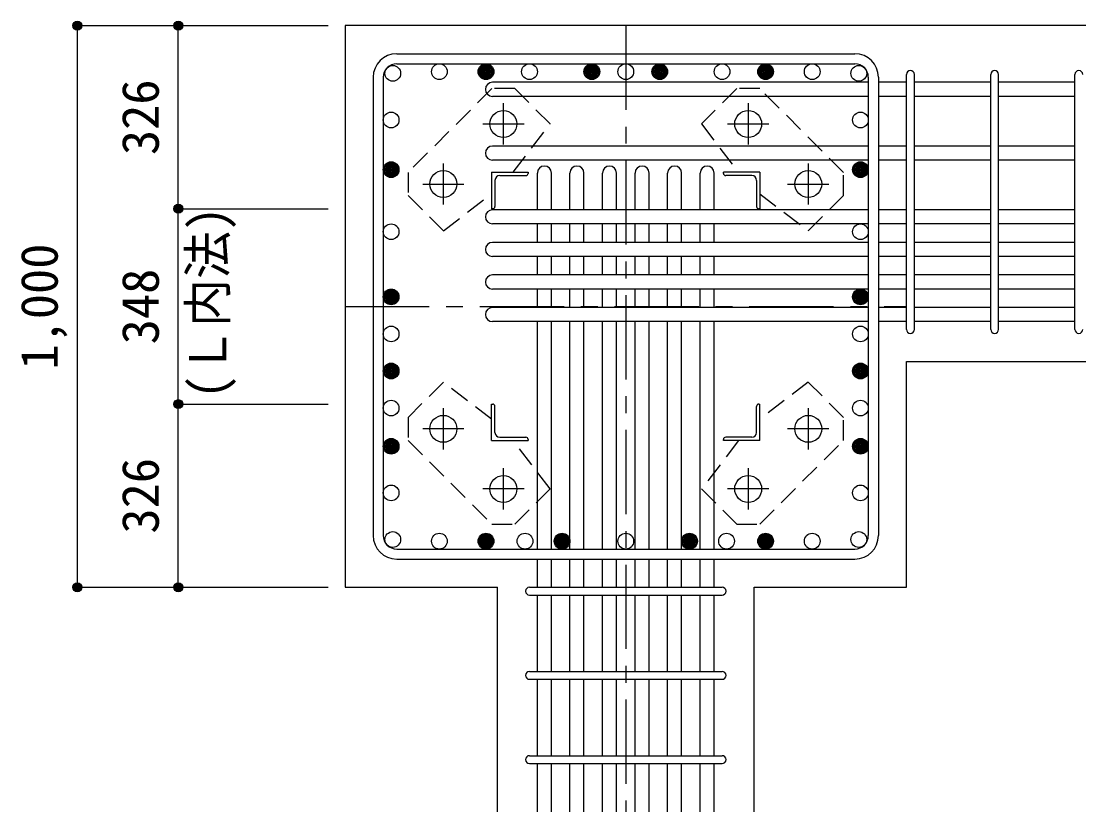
# Model space of a CAD drawing. Units: millimetres at full size, sheet at 1:30. Extents: x -5973 to 5954, y -4195 to 4201.
# Drawn here: x -525 to 1359, y -2575 to -1167 of the extents above; entities that cross this region are included whole.
import ezdxf
from ezdxf.enums import TextEntityAlignment as Align

# ---------------------------------------------------------------- set-up
doc = ezdxf.new("R2010")
doc.units = ezdxf.units.MM
doc.header["$LTSCALE"] = 30
doc.header["$PDMODE"] = 32
doc.header["$PDSIZE"] = 15
doc.linetypes.add('CHAIN1', pattern=[8, 5, -1, 1, -1])
doc.linetypes.add('DASHED1', pattern=[1.8, 1.2, -0.6])
for name, color, linetype in [('0-1', 2, 'Continuous'), ('0-2', 4, 'Continuous'), ('0-3', 4, 'Continuous'), ('0-4', 7, 'Continuous'), ('0-5', 7, 'Continuous'), ('0-6', 7, 'Continuous'), ('0-7', 4, 'Continuous'), ('0-9', 4, 'DASHED1'), ('0-D', 4, 'Continuous')]:
    doc.layers.add(name, color=color, linetype=linetype)
doc.styles.add('ＭＳ ゴシック', font='')
doc.styles.get('ＭＳ ゴシック').set_extended_font_data('MS Gothic')

msp = doc.modelspace()

# ---------------------------------------------------------------- linework, layer by layer
at = {"layer": '0-1'}
for p, q in [((52.44, -1174.89), (52.44, -2174.89)), ((1452.44, -1174.89), (52.44, -1174.89)), ((1052.44, -2174.89), (1052.44, -1772.89)), ((1052.44, -1772.89), (1452.44, -1772.89)), ((52.44, -2174.89), (323.94, -2174.89)), ((323.94, -2574.89), (323.94, -2174.89))]:
    msp.add_line(p, q, dxfattribs=at)
msp.add_lwpolyline([(780.94, -2574.89), (780.94, -2174.89), (1052.44, -2174.89)], dxfattribs=at)
at = {"layer": '0-2', "linetype": 'CHAIN1'}
for p, q in [((334.44, -1386.6), (334.44, -1313.09)), ((770.44, -1313.09), (770.44, -1386.6)), ((297.64, -1349.89), (371.14, -1349.89)), ((733.74, -1349.89), (807.24, -1349.89)), ((227.44, -1493.6), (227.44, -1420.09)), ((877.44, -1420.09), (877.44, -1493.6)), ((190.64, -1456.89), (264.14, -1456.89)), ((840.74, -1456.89), (914.24, -1456.89)), ((227.44, -1929.7), (227.44, -1856.19)), ((877.44, -1856.19), (877.44, -1929.7)), ((264.14, -1892.89), (190.64, -1892.89)), ((914.24, -1892.89), (840.74, -1892.89)), ((334.44, -2036.7), (334.44, -1963.19)), ((770.44, -1963.19), (770.44, -2036.7)), ((371.14, -1999.89), (297.64, -1999.89)), ((807.24, -1999.89), (733.74, -1999.89))]:
    msp.add_line(p, q, dxfattribs=at)
at = {"layer": '0-2'}
for p, q in [((313.44, -1435.89), (378.44, -1435.89)), ((313.44, -1435.89), (313.44, -1500.89)), ((319.44, -1450.39), (319.44, -1496.89)), ((327.94, -1441.89), (374.44, -1441.89)), ((378.44, -1435.89), (378.44, -1437.89)), ((791.44, -1435.89), (726.44, -1435.89)), ((726.44, -1437.89), (726.44, -1435.89)), ((776.94, -1441.89), (730.44, -1441.89)), ((785.44, -1450.39), (785.44, -1496.89)), ((791.44, -1435.89), (791.44, -1500.89)), ((315.44, -1500.89), (313.44, -1500.89)), ((791.44, -1500.89), (789.44, -1500.89)), ((313.44, -1848.89), (315.44, -1848.89)), ((313.44, -1913.89), (313.44, -1848.89)), ((319.44, -1899.39), (319.44, -1852.89)), ((785.44, -1899.39), (785.44, -1852.89)), ((789.44, -1848.89), (791.44, -1848.89)), ((791.44, -1913.89), (791.44, -1848.89)), ((313.44, -1913.89), (378.44, -1913.89)), ((327.94, -1907.89), (374.44, -1907.89)), ((378.44, -1911.89), (378.44, -1913.89)), ((726.44, -1913.89), (726.44, -1911.89)), ((791.44, -1913.89), (726.44, -1913.89)), ((776.94, -1907.89), (730.44, -1907.89))]:
    msp.add_line(p, q, dxfattribs=at)
at = {"layer": '0-2', "color": 3}
for centre in [(334.44, -1349.89), (770.44, -1349.89), (227.44, -1456.89), (877.44, -1456.89), (227.44, -1892.89), (877.44, -1892.89), (334.44, -1999.89), (770.44, -1999.89)]:
    msp.add_circle(centre, 24, dxfattribs=at)
at = {"layer": '0-2'}
for centre, radius, start, end in [((327.94, -1450.39), 8.5, 90, 180), ((374.44, -1437.89), 4, 270, 0), ((730.44, -1437.89), 4, 180, 270), ((776.94, -1450.39), 8.5, 0, 90), ((315.44, -1496.89), 4, 270, 0), ((789.44, -1496.89), 4, 180, 270), ((315.44, -1852.89), 4, 0, 90), ((789.44, -1852.89), 4, 90, 180), ((327.94, -1899.39), 8.5, 180, 270), ((776.94, -1899.39), 8.5, 270, 0), ((374.44, -1911.89), 4, 0, 90), ((730.44, -1911.89), 4, 90, 180)]:
    msp.add_arc(centre, radius, start, end, dxfattribs=at)
at = {"layer": '0-3', "color": 3}
for centre in [(220.38, -1256.89), (303.39, -1256.89), (303.39, -1256.89), (380.94, -1256.89), (491.94, -1256.89), (552.44, -1256.89), (612.94, -1256.89), (612.94, -1256.89), (723.94, -1256.89), (801.48, -1256.89), (801.48, -1256.89), (884.49, -1256.89), (137.37, -1259.82), (967.51, -1259.82), (134.44, -1342.84), (970.44, -1342.84), (134.44, -1431.36), (134.44, -1431.36), (970.44, -1431.36), (970.44, -1431.36), (134.44, -1541.89), (970.44, -1541.89), (134.44, -1657.89), (134.44, -1657.89), (970.44, -1657.89), (970.44, -1657.89), (134.44, -1723.89), (970.44, -1723.89), (134.44, -1789.89), (970.44, -1789.89), (134.44, -1855.89), (970.44, -1855.89), (134.44, -1923.94), (134.44, -1923.94), (970.44, -1923.94), (970.44, -1923.94), (134.44, -2006.95), (970.44, -2006.95), (137.37, -2089.97), (220.38, -2092.89), (303.39, -2092.89), (303.39, -2092.89), (372.94, -2092.89), (438.94, -2092.89), (552.44, -2092.89), (665.94, -2092.89), (665.94, -2092.89), (731.94, -2092.89), (801.48, -2092.89), (801.48, -2092.89), (884.49, -2092.89), (967.51, -2089.97)]:
    msp.add_circle(centre, 14, dxfattribs=at)
at = {"layer": '0-3'}
for centre, radius in [((303.39, -1256.89), 14), ((491.94, -1256.89), 14), ((612.94, -1256.89), 14), ((801.48, -1256.89), 14), ((303.39, -1256.89), 12.6), ((303.39, -1256.89), 11.2), ((303.39, -1256.89), 9.8), ((303.39, -1256.89), 8.4), ((303.39, -1256.89), 7), ((303.39, -1256.89), 5.6), ((303.39, -1256.89), 4.2), ((303.39, -1256.89), 2.8), ((303.39, -1256.89), 1.4), ((491.94, -1256.89), 12.6), ((491.94, -1256.89), 11.2), ((491.94, -1256.89), 9.8), ((491.94, -1256.89), 8.4), ((491.94, -1256.89), 7), ((491.94, -1256.89), 5.6), ((491.94, -1256.89), 4.2), ((491.94, -1256.89), 2.8), ((491.94, -1256.89), 1.4), ((612.94, -1256.89), 12.6), ((612.94, -1256.89), 11.2), ((612.94, -1256.89), 9.8), ((612.94, -1256.89), 8.4), ((612.94, -1256.89), 7), ((612.94, -1256.89), 5.6), ((612.94, -1256.89), 4.2), ((612.94, -1256.89), 2.8), ((612.94, -1256.89), 1.4), ((801.48, -1256.89), 12.6), ((801.48, -1256.89), 11.2), ((801.48, -1256.89), 9.8), ((801.48, -1256.89), 8.4), ((801.48, -1256.89), 7), ((801.48, -1256.89), 5.6), ((801.48, -1256.89), 4.2), ((801.48, -1256.89), 2.8), ((801.48, -1256.89), 1.4), ((134.44, -1431.36), 14), ((134.44, -1431.36), 12.6), ((134.44, -1431.36), 11.2), ((134.44, -1431.36), 9.8), ((134.44, -1431.36), 8.4), ((134.44, -1431.36), 7), ((134.44, -1431.36), 5.6), ((134.44, -1431.36), 4.2), ((134.44, -1431.36), 2.8), ((134.44, -1431.36), 1.4), ((970.44, -1431.36), 14), ((970.44, -1431.36), 12.6), ((970.44, -1431.36), 11.2), ((970.44, -1431.36), 9.8), ((970.44, -1431.36), 8.4), ((970.44, -1431.36), 7), ((970.44, -1431.36), 5.6), ((970.44, -1431.36), 4.2), ((970.44, -1431.36), 2.8), ((970.44, -1431.36), 1.4), ((134.44, -1657.89), 14), ((134.44, -1657.89), 12.6), ((134.44, -1657.89), 11.2), ((134.44, -1657.89), 9.8), ((134.44, -1657.89), 8.4), ((134.44, -1657.89), 7), ((134.44, -1657.89), 5.6), ((134.44, -1657.89), 4.2), ((134.44, -1657.89), 2.8), ((134.44, -1657.89), 1.4), ((970.44, -1657.89), 14), ((970.44, -1657.89), 12.6), ((970.44, -1657.89), 11.2), ((970.44, -1657.89), 9.8), ((970.44, -1657.89), 8.4), ((970.44, -1657.89), 7), ((970.44, -1657.89), 5.6), ((970.44, -1657.89), 4.2), ((970.44, -1657.89), 2.8), ((970.44, -1657.89), 1.4), ((134.44, -1789.89), 14), ((134.44, -1789.89), 12.6), ((134.44, -1789.89), 11.2), ((134.44, -1789.89), 9.8), ((134.44, -1789.89), 8.4), ((134.44, -1789.89), 7), ((134.44, -1789.89), 5.6), ((134.44, -1789.89), 4.2), ((134.44, -1789.89), 2.8), ((134.44, -1789.89), 1.4), ((970.44, -1789.89), 14), ((970.44, -1789.89), 12.6), ((970.44, -1789.89), 11.2), ((970.44, -1789.89), 9.8), ((970.44, -1789.89), 8.4), ((970.44, -1789.89), 7), ((970.44, -1789.89), 5.6), ((970.44, -1789.89), 4.2), ((970.44, -1789.89), 2.8), ((970.44, -1789.89), 1.4), ((134.44, -1923.94), 14), ((134.44, -1923.94), 12.6), ((134.44, -1923.94), 11.2), ((134.44, -1923.94), 9.8), ((134.44, -1923.94), 8.4), ((134.44, -1923.94), 7), ((134.44, -1923.94), 5.6), ((134.44, -1923.94), 4.2), ((134.44, -1923.94), 2.8), ((970.44, -1923.94), 14), ((970.44, -1923.94), 12.6), ((970.44, -1923.94), 11.2), ((970.44, -1923.94), 9.8), ((970.44, -1923.94), 8.4), ((970.44, -1923.94), 7), ((970.44, -1923.94), 5.6), ((970.44, -1923.94), 4.2), ((970.44, -1923.94), 2.8), ((134.44, -1923.94), 1.4), ((970.44, -1923.94), 1.4), ((303.39, -2092.89), 14), ((303.39, -2092.89), 12.6), ((303.39, -2092.89), 11.2), ((303.39, -2092.89), 9.8), ((303.39, -2092.89), 8.4), ((303.39, -2092.89), 7), ((303.39, -2092.89), 5.6), ((303.39, -2092.89), 4.2), ((303.39, -2092.89), 2.8), ((438.94, -2092.89), 14), ((438.94, -2092.89), 12.6), ((438.94, -2092.89), 11.2), ((438.94, -2092.89), 9.8), ((438.94, -2092.89), 8.4), ((438.94, -2092.89), 7), ((438.94, -2092.89), 5.6), ((438.94, -2092.89), 4.2), ((438.94, -2092.89), 2.8), ((665.94, -2092.89), 14), ((665.94, -2092.89), 12.6), ((665.94, -2092.89), 11.2), ((665.94, -2092.89), 9.8), ((665.94, -2092.89), 8.4), ((665.94, -2092.89), 7), ((665.94, -2092.89), 5.6), ((665.94, -2092.89), 4.2), ((665.94, -2092.89), 2.8), ((801.48, -2092.89), 14), ((801.48, -2092.89), 12.6), ((801.48, -2092.89), 11.2), ((801.48, -2092.89), 9.8), ((801.48, -2092.89), 8.4), ((801.48, -2092.89), 7), ((801.48, -2092.89), 5.6), ((801.48, -2092.89), 4.2), ((801.48, -2092.89), 2.8), ((303.39, -2092.89), 1.4), ((438.94, -2092.89), 1.4), ((665.94, -2092.89), 1.4), ((801.48, -2092.89), 1.4)]:
    msp.add_circle(centre, radius, dxfattribs=at)
at = {"layer": '0-4'}
for p, q in [((144.44, -1224.89), (960.44, -1224.89)), ((144.44, -1242.89), (960.44, -1242.89)), ((102.44, -1266.89), (102.44, -2082.89)), ((120.44, -1266.89), (120.44, -2082.89)), ((984.44, -1266.89), (984.44, -2082.89)), ((1002.44, -1266.89), (1002.44, -2082.89)), ((144.44, -2106.89), (960.44, -2106.89)), ((144.44, -2124.89), (960.44, -2124.89))]:
    msp.add_line(p, q, dxfattribs=at)
for centre, radius, start, end in [((144.44, -1266.89), 42, 90, 180), ((144.44, -1266.89), 24, 90, 180), ((960.44, -1266.89), 42, 0, 90), ((960.44, -1266.89), 24, 0, 90), ((144.44, -2082.89), 42, 180, 270), ((144.44, -2082.89), 24, 180, 270), ((960.44, -2082.89), 42, 270, 0), ((960.44, -2082.89), 24, 270, 0)]:
    msp.add_arc(centre, radius, start, end, dxfattribs=at)
at = {"layer": '0-5'}
for p, q in [((984.44, -1275.82), (314.94, -1275.82)), ((1052.44, -1275.82), (1002.44, -1275.82)), ((1202.44, -1275.82), (1066.44, -1275.82)), ((1352.44, -1275.82), (1216.44, -1275.82)), ((984.44, -1300.82), (314.94, -1300.82)), ((1052.44, -1300.82), (1002.44, -1300.82)), ((1202.44, -1300.82), (1066.44, -1300.82)), ((1352.44, -1300.82), (1216.44, -1300.82)), ((984.44, -1389.36), (314.94, -1389.36)), ((1052.44, -1389.36), (1002.44, -1389.36)), ((1202.44, -1389.36), (1066.44, -1389.36)), ((1352.44, -1389.36), (1216.44, -1389.36)), ((984.44, -1414.36), (314.94, -1414.36)), ((1052.44, -1414.36), (1002.44, -1414.36)), ((1202.44, -1414.36), (1066.44, -1414.36)), ((1352.44, -1414.36), (1216.44, -1414.36)), ((394.94, -1502.89), (394.94, -1437.39)), ((419.94, -1502.89), (419.94, -1437.39)), ((452.94, -1502.89), (452.94, -1437.39)), ((477.94, -1502.89), (477.94, -1437.39)), ((510.94, -1502.89), (510.94, -1437.39)), ((535.94, -1502.89), (535.94, -1437.39)), ((568.94, -1502.89), (568.94, -1437.39)), ((593.94, -1502.89), (593.94, -1437.39)), ((626.94, -1502.89), (626.94, -1437.39)), ((651.94, -1502.89), (651.94, -1437.39)), ((684.94, -1502.89), (684.94, -1437.39)), ((709.94, -1502.89), (709.94, -1437.39)), ((984.44, -1502.89), (314.94, -1502.89)), ((1052.44, -1502.89), (1002.44, -1502.89)), ((1202.44, -1502.89), (1066.44, -1502.89)), ((1352.44, -1502.89), (1216.44, -1502.89)), ((984.44, -1527.89), (314.94, -1527.89)), ((394.94, -1560.89), (394.94, -1527.89)), ((419.94, -1560.89), (419.94, -1527.89)), ((452.94, -1560.89), (452.94, -1527.89)), ((477.94, -1560.89), (477.94, -1527.89)), ((510.94, -1560.89), (510.94, -1527.89)), ((535.94, -1560.89), (535.94, -1527.89)), ((568.94, -1560.89), (568.94, -1527.89)), ((593.94, -1560.89), (593.94, -1527.89)), ((626.94, -1560.89), (626.94, -1527.89)), ((651.94, -1560.89), (651.94, -1527.89)), ((684.94, -1560.89), (684.94, -1527.89)), ((709.94, -1560.89), (709.94, -1527.89)), ((1052.44, -1527.89), (1002.44, -1527.89)), ((1202.44, -1527.89), (1066.44, -1527.89)), ((1352.44, -1527.89), (1216.44, -1527.89)), ((984.44, -1560.89), (314.94, -1560.89)), ((1052.44, -1560.89), (1002.44, -1560.89)), ((1202.44, -1560.89), (1066.44, -1560.89)), ((1352.44, -1560.89), (1216.44, -1560.89)), ((984.44, -1585.89), (314.94, -1585.89)), ((394.94, -1618.89), (394.94, -1585.89)), ((419.94, -1618.89), (419.94, -1585.89)), ((452.94, -1618.89), (452.94, -1585.89)), ((477.94, -1618.89), (477.94, -1585.89)), ((510.94, -1618.89), (510.94, -1585.89)), ((535.94, -1618.89), (535.94, -1585.89)), ((568.94, -1618.89), (568.94, -1585.89)), ((593.94, -1618.89), (593.94, -1585.89)), ((626.94, -1618.89), (626.94, -1585.89)), ((651.94, -1618.89), (651.94, -1585.89)), ((684.94, -1618.89), (684.94, -1585.89)), ((709.94, -1618.89), (709.94, -1585.89)), ((1052.44, -1585.89), (1002.44, -1585.89)), ((1202.44, -1585.89), (1066.44, -1585.89)), ((1352.44, -1585.89), (1216.44, -1585.89)), ((984.44, -1618.89), (314.94, -1618.89)), ((1052.44, -1618.89), (1002.44, -1618.89)), ((1202.44, -1618.89), (1066.44, -1618.89)), ((1352.44, -1618.89), (1216.44, -1618.89)), ((984.44, -1643.89), (314.94, -1643.89)), ((394.94, -1676.89), (394.94, -1643.89)), ((419.94, -1676.89), (419.94, -1643.89)), ((452.94, -1676.89), (452.94, -1643.89)), ((477.94, -1676.89), (477.94, -1643.89)), ((510.94, -1676.89), (510.94, -1643.89)), ((535.94, -1676.89), (535.94, -1643.89)), ((568.94, -1676.89), (568.94, -1643.89)), ((593.94, -1676.89), (593.94, -1643.89)), ((626.94, -1676.89), (626.94, -1643.89)), ((651.94, -1676.89), (651.94, -1643.89)), ((684.94, -1676.89), (684.94, -1643.89)), ((709.94, -1676.89), (709.94, -1643.89)), ((1052.44, -1643.89), (1002.44, -1643.89)), ((1202.44, -1643.89), (1066.44, -1643.89)), ((1352.44, -1643.89), (1216.44, -1643.89)), ((984.44, -1676.89), (314.94, -1676.89)), ((1052.44, -1676.89), (1002.44, -1676.89)), ((1202.44, -1676.89), (1066.44, -1676.89)), ((1352.44, -1676.89), (1216.44, -1676.89)), ((984.44, -1701.89), (314.94, -1701.89)), ((394.94, -2106.89), (394.94, -1701.89)), ((419.94, -2106.89), (419.94, -1701.89)), ((452.94, -2106.89), (452.94, -1701.89)), ((477.94, -2106.89), (477.94, -1701.89)), ((510.94, -2106.89), (510.94, -1701.89)), ((535.94, -2106.89), (535.94, -1701.89)), ((568.94, -2106.89), (568.94, -1701.89)), ((593.94, -2106.89), (593.94, -1701.89)), ((626.94, -2106.89), (626.94, -1701.89)), ((651.94, -2106.89), (651.94, -1701.89)), ((684.94, -2106.89), (684.94, -1701.89)), ((709.94, -2106.89), (709.94, -1701.89)), ((1052.44, -1701.89), (1002.44, -1701.89)), ((1202.44, -1701.89), (1066.44, -1701.89)), ((1352.44, -1701.89), (1216.44, -1701.89)), ((394.94, -2174.89), (394.94, -2124.89)), ((419.94, -2174.89), (419.94, -2124.89)), ((452.94, -2174.89), (452.94, -2124.89)), ((477.94, -2174.89), (477.94, -2124.89)), ((510.94, -2174.89), (510.94, -2124.89)), ((535.94, -2174.89), (535.94, -2124.89)), ((568.94, -2174.89), (568.94, -2124.89)), ((593.94, -2174.89), (593.94, -2124.89)), ((626.94, -2174.89), (626.94, -2124.89)), ((651.94, -2174.89), (651.94, -2124.89)), ((684.94, -2174.89), (684.94, -2124.89)), ((709.94, -2174.89), (709.94, -2124.89)), ((394.94, -2324.89), (394.94, -2188.89)), ((419.94, -2324.89), (419.94, -2188.89)), ((452.94, -2324.89), (452.94, -2188.89)), ((477.94, -2324.89), (477.94, -2188.89)), ((510.94, -2324.89), (510.94, -2188.89)), ((535.94, -2324.89), (535.94, -2188.89)), ((568.94, -2324.89), (568.94, -2188.89)), ((593.94, -2324.89), (593.94, -2188.89)), ((626.94, -2324.89), (626.94, -2188.89)), ((651.94, -2324.89), (651.94, -2188.89)), ((684.94, -2324.89), (684.94, -2188.89)), ((709.94, -2324.89), (709.94, -2188.89)), ((394.94, -2474.89), (394.94, -2338.89)), ((419.94, -2474.89), (419.94, -2338.89)), ((452.94, -2474.89), (452.94, -2338.89)), ((477.94, -2474.89), (477.94, -2338.89)), ((510.94, -2474.89), (510.94, -2338.89)), ((535.94, -2474.89), (535.94, -2338.89)), ((568.94, -2474.89), (568.94, -2338.89)), ((593.94, -2474.89), (593.94, -2338.89)), ((626.94, -2474.89), (626.94, -2338.89)), ((651.94, -2474.89), (651.94, -2338.89)), ((684.94, -2474.89), (684.94, -2338.89)), ((709.94, -2474.89), (709.94, -2338.89)), ((394.94, -2574.89), (394.94, -2488.89)), ((419.94, -2574.89), (419.94, -2488.89)), ((452.94, -2574.89), (452.94, -2488.89)), ((477.94, -2574.89), (477.94, -2488.89)), ((510.94, -2574.89), (510.94, -2488.89)), ((535.94, -2574.89), (535.94, -2488.89)), ((568.94, -2574.89), (568.94, -2488.89)), ((593.94, -2574.89), (593.94, -2488.89)), ((626.94, -2574.89), (626.94, -2488.89)), ((651.94, -2574.89), (651.94, -2488.89)), ((684.94, -2574.89), (684.94, -2488.89)), ((709.94, -2574.89), (709.94, -2488.89))]:
    msp.add_line(p, q, dxfattribs=at)
for centre, start, end in [((314.94, -1288.32), 90, 270), ((314.94, -1401.86), 90, 270), ((407.44, -1437.39), 0, 180), ((465.44, -1437.39), 0, 180), ((523.44, -1437.39), 0, 180), ((581.44, -1437.39), 0, 180), ((639.44, -1437.39), 0, 180), ((697.44, -1437.39), 0, 180), ((314.94, -1515.39), 90, 270), ((314.94, -1573.39), 90, 270), ((314.94, -1631.39), 90, 270), ((314.94, -1689.39), 90, 270)]:
    msp.add_arc(centre, 12.5, start, end, dxfattribs=at)
at = {"layer": '0-6'}
for p, q in [((1052.44, -1715.89), (1052.44, -1261.82)), ((1066.44, -1715.89), (1066.44, -1261.82)), ((1202.44, -1715.89), (1202.44, -1261.82)), ((1216.44, -1715.89), (1216.44, -1261.82)), ((1352.44, -1715.89), (1352.44, -1261.82)), ((380.94, -2174.89), (723.94, -2174.89)), ((380.94, -2188.89), (723.94, -2188.89)), ((380.94, -2324.89), (723.94, -2324.89)), ((380.94, -2338.89), (723.94, -2338.89)), ((380.94, -2474.89), (723.94, -2474.89)), ((380.94, -2488.89), (723.94, -2488.89))]:
    msp.add_line(p, q, dxfattribs=at)
for centre, start, end in [((1059.44, -1261.82), 0, 180), ((1059.44, -1261.82), 0, 180), ((1059.44, -1261.82), 0, 180), ((1059.44, -1261.82), 0, 180), ((1209.44, -1261.82), 0, 180), ((1359.44, -1261.82), 0, 180), ((1059.44, -1715.89), 180, 0), ((1059.44, -1715.89), 180, 0), ((1059.44, -1715.89), 180, 0), ((1059.44, -1715.89), 180, 0), ((1209.44, -1715.89), 180, 0), ((1359.44, -1715.89), 180, 0), ((380.94, -2181.89), 90, 270), ((380.94, -2181.89), 90, 270), ((380.94, -2181.89), 90, 270), ((380.94, -2181.89), 90, 270), ((723.94, -2181.89), 270, 90), ((723.94, -2181.89), 270, 90), ((723.94, -2181.89), 270, 90), ((723.94, -2181.89), 270, 90), ((380.94, -2331.89), 90, 270), ((723.94, -2331.89), 270, 90), ((380.94, -2481.89), 90, 270), ((723.94, -2481.89), 270, 90)]:
    msp.add_arc(centre, 7, start, end, dxfattribs=at)
at = {"layer": '0-9'}
for points in [[(313.84, -1287.1), (164.64, -1436.3), (164.64, -1477.3), (227.54, -1540.19), (313.44, -1474.09)], [(351.64, -1435.89), (417.74, -1349.99), (354.84, -1287.1), (313.84, -1287.1)], [(940.24, -1436.3), (791.04, -1287.1), (750.04, -1287.1), (687.14, -1350), (753.24, -1435.9)], [(791.44, -1474.1), (877.34, -1540.2), (940.24, -1477.3), (940.24, -1436.3)], [(313.44, -1875.69), (227.54, -1809.59), (164.64, -1872.49), (164.64, -1913.49)], [(791.04, -2062.69), (940.24, -1913.49), (940.24, -1872.49), (877.33, -1809.6), (791.43, -1875.7)], [(164.64, -1913.49), (313.84, -2062.69), (354.84, -2062.69), (417.74, -1999.79), (351.64, -1913.89)], [(753.23, -1913.9), (687.13, -1999.8), (750.04, -2062.69), (791.04, -2062.69)]]:
    msp.add_lwpolyline(points, dxfattribs=at)
at = {"layer": '0-D'}
for p, q in [((-424.6, -1174.89), (-424.6, -2174.89)), ((-424.6, -1174.89), (-244.6, -1174.89)), ((-424.6, -1174.89), (-244.6, -1174.89)), ((-244.6, -1174.89), (22.44, -1174.89)), ((-244.6, -1174.89), (22.44, -1174.89)), ((-244.6, -1174.89), (22.44, -1174.89)), ((-244.6, -1500.89), (-244.6, -1174.89)), ((-244.6, -1174.89), (22.44, -1174.89)), ((-244.6, -1848.89), (-244.6, -1500.89)), ((-244.6, -1500.89), (22.44, -1500.89)), ((-244.6, -2174.89), (-244.6, -1848.89)), ((-244.6, -1848.89), (22.44, -1848.89)), ((-424.6, -2174.89), (-244.6, -2174.89)), ((-244.6, -2174.89), (22.44, -2174.89)), ((-244.6, -2174.89), (22.44, -2174.89))]:
    msp.add_line(p, q, dxfattribs=at)
at = {"layer": '0-D', "linetype": 'CHAIN1'}
for p, q in [((552.44, -1174.89), (552.44, -2574.89)), ((52.44, -1674.89), (1052.44, -1674.89))]:
    msp.add_line(p, q, dxfattribs=at)
at = {"layer": '0-D'}
for centre, radius in [((-424.6, -1174.89), 8), ((-424.6, -1174.89), 7.2), ((-244.6, -1174.89), 8), ((-244.6, -1174.89), 7.2), ((-424.6, -1174.89), 6.4), ((-424.6, -1174.89), 5.6), ((-424.6, -1174.89), 4.8), ((-424.6, -1174.89), 4), ((-424.6, -1174.89), 3.2), ((-424.6, -1174.89), 2.4), ((-424.6, -1174.89), 1.6), ((-424.6, -1174.89), 0.8), ((-244.6, -1174.89), 6.4), ((-244.6, -1174.89), 5.6), ((-244.6, -1174.89), 4.8), ((-244.6, -1174.89), 4), ((-244.6, -1174.89), 3.2), ((-244.6, -1174.89), 2.4), ((-244.6, -1174.89), 1.6), ((-244.6, -1174.89), 0.8), ((-244.6, -1500.89), 8), ((-244.6, -1500.89), 7.2), ((-244.6, -1500.89), 6.4), ((-244.6, -1500.89), 5.6), ((-244.6, -1500.89), 4.8), ((-244.6, -1500.89), 4), ((-244.6, -1500.89), 3.2), ((-244.6, -1500.89), 2.4), ((-244.6, -1500.89), 1.6), ((-244.6, -1500.89), 0.8), ((-244.6, -1848.89), 8), ((-244.6, -1848.89), 7.2), ((-244.6, -1848.89), 6.4), ((-244.6, -1848.89), 5.6), ((-244.6, -1848.89), 4.8), ((-244.6, -1848.89), 4), ((-244.6, -1848.89), 3.2), ((-244.6, -1848.89), 2.4), ((-244.6, -1848.89), 1.6), ((-244.6, -1848.89), 0.8), ((-424.6, -2174.89), 8), ((-424.6, -2174.89), 7.2), ((-424.6, -2174.89), 6.4), ((-424.6, -2174.89), 5.6), ((-424.6, -2174.89), 4.8), ((-424.6, -2174.89), 4), ((-424.6, -2174.89), 3.2), ((-424.6, -2174.89), 2.4), ((-424.6, -2174.89), 1.6), ((-424.6, -2174.89), 0.8), ((-244.6, -2174.89), 8), ((-244.6, -2174.89), 7.2), ((-244.6, -2174.89), 6.4), ((-244.6, -2174.89), 5.6), ((-244.6, -2174.89), 4.8), ((-244.6, -2174.89), 4), ((-244.6, -2174.89), 3.2), ((-244.6, -2174.89), 2.4), ((-244.6, -2174.89), 1.6), ((-244.6, -2174.89), 0.8)]:
    msp.add_circle(centre, radius, dxfattribs=at)
at = {"layer": '0-D', "color": 7}
for p in [(-424.6, -1174.89), (-244.6, -1174.89), (-244.6, -1500.89), (-244.6, -1500.89), (-244.6, -1848.89), (-244.6, -1848.89), (-424.6, -2174.89), (-244.6, -2174.89), (-244.6, -2174.89)]:
    msp.add_point(p, dxfattribs=at)

# ---------------------------------------------------------------- texts
at = {"layer": '0-7', "style": 'ＭＳ ゴシック', "width": 0.95}
msp.add_text('(Ｌ内法)', height=65.98, rotation=90, dxfattribs=at).set_placement((-139.55, -1839.49), align=Align.BOTTOM_LEFT)
at = {"layer": '0-D', "style": 'ＭＳ ゴシック'}
for s, p in [('326', (-259.6, -1405.39)), ('1,000', (-439.6, -1787.39)), ('348', (-259.6, -1742.39)), ('326', (-259.6, -2079.39))]:
    msp.add_text(s, height=65.98, rotation=90, dxfattribs=at).set_placement(p, align=Align.BOTTOM_LEFT)

doc.saveas('drawing.dxf')
